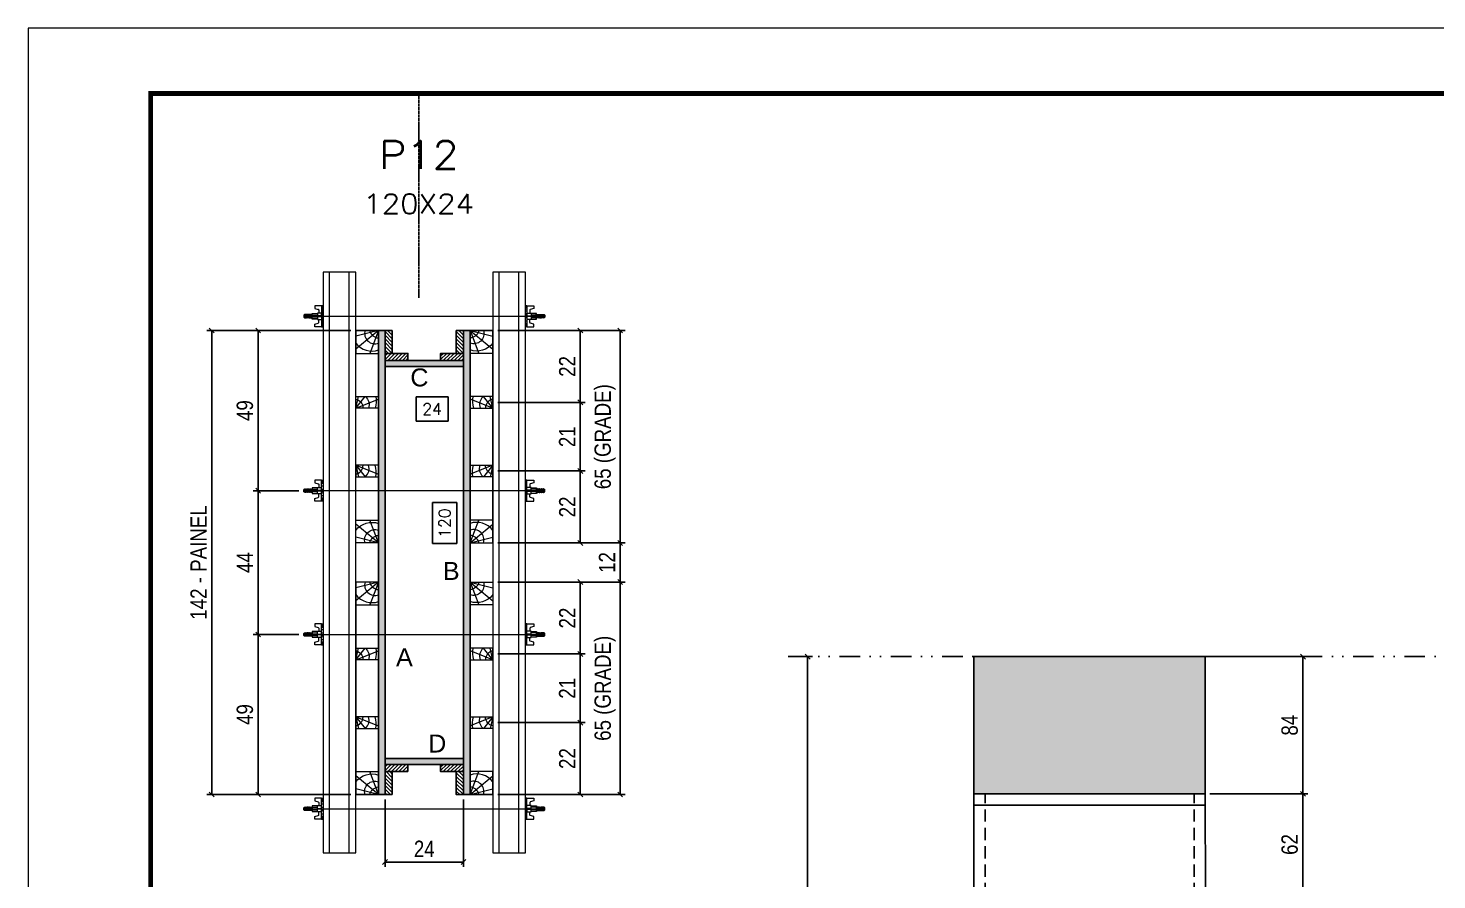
# Model space of a CAD drawing. Extents: x 2201 to 8455, y 252 to 7045.
# Drawn here: x 6970 to 7833, y 3078 to 3599 of the extents above; entities that cross this region are included whole.
import ezdxf
from ezdxf.enums import TextEntityAlignment as Align

# ---------------------------------------------------------------- set-up
doc = ezdxf.new("R2010")
doc.units = 0
for name, pattern in [('DASHED', [0.75, 0.5, -0.25]), ('DIVIDE2', [0.625, 0.25, -0.125, 0, -0.125, 0, -0.125]), ('HIDDEN', [0.375, 0.25, -0.125])]:
    doc.linetypes.add(name, pattern=pattern)
for name, color, linetype in [('CHAPA', 1, 'Continuous'), ('COTA', 241, 'Continuous'), ('Cota Seção (2x)', 241, 'Continuous'), ('MEIO_PONT', 93, 'Continuous'), ('Nível', 160, 'Continuous'), ('Painéis', 200, 'Continuous'), ('SARR_2.2x7', 40, 'Continuous'), ('SARRAFO', 251, 'Continuous'), ('Sarrafo de Pressão', 42, 'HIDDEN'), ('Texto de Titulo', 7, 'Continuous'), ('Texto Qtd Sarr', 242, 'Continuous'), ('TEXTO_GERAL', 7, 'Continuous')]:
    doc.layers.add(name, color=color, linetype=linetype)
for name, color, linetype, lineweight in [('Folhas', 255, 'Continuous', 9), ('Hachura', 251, 'Continuous', 9), ('Madeira', 126, 'Continuous', 18), ('Perfil Metálico', 224, 'Continuous', 18), ('SARRAFO DE PRESSAO', 251, 'DASHED', 9), ('Texto Seção', 7, 'Continuous', 15)]:
    doc.layers.add(name, color=color, linetype=linetype, lineweight=lineweight)
doc.styles.add('ARIAL', font='arial.ttf')
doc.styles.add('COTA TECNICA', font='techl___.ttf', dxfattribs={"height": 10})
doc.styles.add('COTA TECNICA 2X', font='techl___.ttf', dxfattribs={"height": 10})
doc.styles.add('COTA TECNICA-50', font='techl___.ttf', dxfattribs={"height": 10})
doc.styles.add('ROMANS', font='romans.shx')
doc.dimstyles.new('COTA PAINEL-50', dxfattribs={"dimtxt": 10, "dimasz": 3, "dimexe": 3, "dimexo": 3, "dimgap": 3, "dimtad": 1, "dimdec": 1, "dimzin": 12, "dimdsep": 46, "dimtxsty": 'COTA TECNICA-50', "dimblk1": 'OBLIQUE', "dimblk2": 'OBLIQUE', "dimsah": 1, "dimcen": 0.9, "dimclrd": 4, "dimclre": 4, "dimclrt": 240, "dimadec": 1, "dimazin": 3, "dimtfac": 1, "dimtdec": 1, "dimtmove": 0, "dimatfit": 3, "dimfxl": 1, "dimtolj": 1, "dimtzin": 12, "dimarcsym": 0})
doc.dimstyles.new('PAINEL', dxfattribs={"dimtxt": 10, "dimasz": 3, "dimexe": 3, "dimexo": 3, "dimgap": 3, "dimtad": 1, "dimdec": 1, "dimzin": 12, "dimdsep": 46, "dimtxsty": 'COTA TECNICA', "dimblk1": 'OBLIQUE', "dimblk2": 'OBLIQUE', "dimsah": 1, "dimcen": 0.9, "dimclrd": 4, "dimclre": 4, "dimclrt": 240, "dimadec": 1, "dimazin": 3, "dimtfac": 1, "dimtdec": 1, "dimtmove": 0, "dimatfit": 3, "dimfxl": 1, "dimtolj": 1, "dimtzin": 12, "dimarcsym": 0})
doc.dimstyles.new('SECAO PILAR', dxfattribs={"dimtxt": 10, "dimasz": 3, "dimexe": 3, "dimexo": 3, "dimgap": 3, "dimtad": 1, "dimdec": 1, "dimlfac": 0.5, "dimzin": 12, "dimdsep": 46, "dimtxsty": 'COTA TECNICA 2X', "dimblk1": 'OBLIQUE', "dimblk2": 'OBLIQUE', "dimsah": 1, "dimcen": 0.9, "dimclrd": 256, "dimclre": 256, "dimclrt": 256, "dimadec": 1, "dimazin": 3, "dimtfac": 1, "dimtdec": 1, "dimtmove": 0, "dimatfit": 3, "dimfxl": 1, "dimtolj": 1, "dimtzin": 12, "dimarcsym": 0})
doc.dimstyles.new('SECÇÃO 2', dxfattribs={"dimtxt": 7, "dimasz": 6, "dimexe": 0.18, "dimexo": 2, "dimgap": -4, "dimtad": 3, "dimdec": 1, "dimlfac": 0.5, "dimzin": 12, "dimdsep": 46, "dimtxsty": 'ROMANS', "dimblk": 'ARCHTICK', "dimcen": 0.09, "dimse1": 1, "dimse2": 1, "dimsd1": 1, "dimsd2": 1, "dimclrd": 180, "dimclre": 5, "dimclrt": 1, "dimadec": 0, "dimazin": 3, "dimtfac": 1, "dimtdec": 1, "dimtofl": 0, "dimtmove": 0, "dimatfit": 3, "dimldrblk": 'ARCHTICK', "dimfxl": 1, "dimtolj": 1, "dimtzin": 0, "dimarcsym": 0})

# ---------------------------------------------------------------- blocks, each defined once
blk = doc.blocks.new('9999999999')
at = {"layer": 'Folhas'}
blk.add_lwpolyline([(98138.98, 34190.21), (99623.98, 34190.21), (99623.98, 35240.21), (98138.98, 35240.21)], close=True, dxfattribs=at)
at = {"layer": 'Folhas', "color": 30, "const_width": 3}
blk.add_lwpolyline([(98213.98, 34230.21), (99583.98, 34230.21), (99583.98, 35200.21), (98213.98, 35200.21)], close=True, dxfattribs=at)
blk = doc.blocks.new('*D130')
at = {"layer": 'Cota Seção (2x)', "color": 180, "lineweight": -2, "transparency": 16777216}
for p, q in [((7227.08, 3373.35), (7207.42, 3373.35)), ((7207.42, 3373.35), (7207.42, 3358.35)), ((7227.08, 3358.35), (7227.08, 3373.35)), ((7207.42, 3358.35), (7227.08, 3358.35))]:
    blk.add_line(p, q, dxfattribs=at)
at = {"layer": 'Defpoints', "color": 0, "transparency": 16777216}
for p in [(7188.46, 3374.62), (7236.46, 3374.62), (7188.46, 3354.35)]:
    blk.add_point(p, dxfattribs=at)
at = {"layer": 'Cota Seção (2x)', "color": 1, "transparency": 16777216, "insert": (7217.25, 3365.85), "char_height": 7, "attachment_point": 5, "style": 'ROMANS'}
blk.add_mtext('\\A1;24', dxfattribs=at)
blk = doc.blocks.new('_ArchTick')
at = {"color": 0, "linetype": 'ByBlock', "const_width": 0.15}
blk.add_lwpolyline([(-0.5, -0.5), (0.5, 0.5)], dxfattribs=at)
blk = doc.blocks.new('*D131')
at = {"layer": 'Cota Seção (2x)', "color": 180, "lineweight": -2, "transparency": 16777216}
for p, q in [((7232.46, 3308.56), (7217.46, 3308.56)), ((7217.46, 3308.56), (7217.46, 3283.56)), ((7232.46, 3283.56), (7232.46, 3308.56)), ((7217.46, 3283.56), (7232.46, 3283.56))]:
    blk.add_line(p, q, dxfattribs=at)
at = {"layer": 'Defpoints', "color": 0, "transparency": 16777216}
for p in [(7188.46, 3391.94), (7188.46, 3151.94), (7236.46, 3151.94)]:
    blk.add_point(p, dxfattribs=at)
at = {"layer": 'Cota Seção (2x)', "color": 1, "transparency": 16777216, "insert": (7224.96, 3296.06), "char_height": 7, "attachment_point": 5, "rotation": 90, "style": 'ROMANS'}
blk.add_mtext('\\A1;120', dxfattribs=at)
blk = doc.blocks.new('_Oblique')
at = {"color": 0, "linetype": 'ByBlock', "lineweight": -2}
blk.add_line((-0.5, -0.5), (0.5, 0.5), dxfattribs=at)
blk = doc.blocks.new('*D132')
at = {"layer": 'Cota Seção (2x)', "lineweight": -2, "transparency": 16777216}
for p, q in [((7167.47, 3413.94), (7079.3, 3413.94)), ((7082.3, 3413.94), (7082.3, 3129.94)), ((7167.51, 3129.94), (7079.3, 3129.94))]:
    blk.add_line(p, q, dxfattribs=at)
at = {"layer": 'Defpoints', "color": 0, "transparency": 16777216}
for p in [(7170.47, 3413.94), (7082.3, 3129.94), (7170.51, 3129.94)]:
    blk.add_point(p, dxfattribs=at)
at = {"layer": 'Cota Seção (2x)', "lineweight": -2, "transparency": 16777216, "xscale": 3, "yscale": 3, "zscale": 3}
for p, rotation in [((7082.3, 3413.94), 90), ((7082.3, 3129.94), 270)]:
    blk.add_blockref('_Oblique', p, dxfattribs=dict(at, rotation=rotation))
at = {"layer": 'Cota Seção (2x)', "transparency": 16777216, "insert": (7074.23, 3271.94), "char_height": 10, "attachment_point": 5, "rotation": 90, "style": 'COTA TECNICA 2X'}
blk.add_mtext('\\A1;142 - PAINEL', dxfattribs=at)
blk = doc.blocks.new('*D133')
at = {"layer": 'Cota Seção (2x)', "lineweight": -2, "transparency": 16777216}
for p, q in [((7167.46, 3413.94), (7107.72, 3413.94)), ((7110.72, 3413.94), (7110.72, 3315.87)), ((7135.69, 3315.87), (7107.72, 3315.87))]:
    blk.add_line(p, q, dxfattribs=at)
at = {"layer": 'Defpoints', "color": 0, "transparency": 16777216}
for p in [(7170.46, 3413.94), (7110.72, 3315.87), (7138.69, 3315.87)]:
    blk.add_point(p, dxfattribs=at)
at = {"layer": 'Cota Seção (2x)', "lineweight": -2, "transparency": 16777216, "xscale": 3, "yscale": 3, "zscale": 3}
for p, rotation in [((7110.72, 3413.94), 90), ((7110.72, 3315.87), 270)]:
    blk.add_blockref('_Oblique', p, dxfattribs=dict(at, rotation=rotation))
at = {"layer": 'Cota Seção (2x)', "transparency": 16777216, "insert": (7102.62, 3364.9), "char_height": 10, "attachment_point": 5, "rotation": 90, "style": 'COTA TECNICA 2X'}
blk.add_mtext('\\A1;49', dxfattribs=at)
blk = doc.blocks.new('*D134')
at = {"layer": 'Cota Seção (2x)', "lineweight": -2, "transparency": 16777216}
for p, q in [((7135.69, 3227.87), (7107.72, 3227.87)), ((7110.72, 3227.87), (7110.72, 3129.94)), ((7167.46, 3129.94), (7107.72, 3129.94))]:
    blk.add_line(p, q, dxfattribs=at)
at = {"layer": 'Defpoints', "color": 0, "transparency": 16777216}
for p in [(7138.69, 3227.87), (7110.72, 3129.94), (7170.46, 3129.94)]:
    blk.add_point(p, dxfattribs=at)
at = {"layer": 'Cota Seção (2x)', "lineweight": -2, "transparency": 16777216, "xscale": 3, "yscale": 3, "zscale": 3}
for p, rotation in [((7110.72, 3227.87), 90), ((7110.72, 3129.94), 270)]:
    blk.add_blockref('_Oblique', p, dxfattribs=dict(at, rotation=rotation))
at = {"layer": 'Cota Seção (2x)', "transparency": 16777216, "insert": (7102.62, 3178.9), "char_height": 10, "attachment_point": 5, "rotation": 90, "style": 'COTA TECNICA 2X'}
blk.add_mtext('\\A1;49', dxfattribs=at)
blk = doc.blocks.new('titulo1')
at = {"layer": 'Defpoints', "color": 252, "linetype": 'HIDDEN', "ltscale": 2}
blk.add_line((0, 0), (0, 125), dxfattribs=at)
at = {"layer": 'Defpoints', "style": 'ROMANS', "oblique": 15}
blk.add_attdef('FOLHA', text='', height=10, dxfattribs=at).set_placement((0, 15.58), align=Align.MIDDLE_CENTER)
at = {"layer": 'Texto Qtd Sarr', "color": 3, "style": 'ROMANS', "oblique": 15}
for tag, height, p in [('TITULO', 17, (0, 71.45)), ('SEÇÃO', 12, (0, 41.55))]:
    blk.add_attdef(tag, text='', height=height, dxfattribs=at).set_placement(p, align=Align.MIDDLE_CENTER)
blk = doc.blocks.new('C')
at = {"layer": 'Hachura', "color": 0}
for p, q in [((0, 3.22), (0, -3.22)), ((0.45, 3.22), (0, 3.22)), ((0.46, 3.16), (0, 3.16)), ((0.46, 3.05), (0, 3.05)), ((0.46, 2.88), (0, 2.88)), ((0, 2.75), (0, -1.16)), ((0.46, 2.65), (0, 2.65)), ((0.46, 2.23), (0, 2.23)), ((0.46, 1.51), (0, 1.51)), ((0.39, 0.49), (0.17, 0.49)), ((0.45, -3.23), (0.45, 3.22)), ((0.45, 3.22), (2.58, 3.22)), ((1.74, 0.97), (0.45, 0.97)), ((1.45, 0.1), (0.45, 0.1)), ((1.35, 1.94), (1.35, 0.96)), ((2.58, 2.39), (1.47, 2.09)), ((1.74, -0.97), (1.74, 0.97)), ((1.74, 0.97), (1.74, 0.84)), ((1.74, 0.97), (1.74, 0.84)), ((1.74, 0.84), (3.35, 0.84)), ((3.35, 0.45), (1.74, 0.45)), ((2.58, 3.22), (2.58, 2.39)), ((3.32, 0.84), (3.32, -0.84)), ((3.35, 0.84), (3.35, -0.84)), ((3.68, 0.45), (3.35, 0.45)), ((3.84, -0.52), (3.35, 0.45)), ((3.35, 0.06), (3.67, -0.57)), ((3.68, 0.45), (4.16, -0.52)), ((3.72, 0.5), (4.25, -0.57)), ((4.37, -0.55), (3.83, 0.53)), ((4.15, 0.45), (3.93, 0.45)), ((4.42, -0.52), (3.93, 0.45)), ((4.15, 0.45), (4.26, 0.45)), ((4.26, 0.45), (4.74, -0.52)), ((4.3, 0.5), (4.83, -0.57)), ((4.95, -0.55), (4.41, 0.53)), ((4.51, 0.45), (4.84, 0.45)), ((5, -0.52), (4.51, 0.45)), ((4.84, 0.45), (5.32, -0.52)), ((4.88, 0.5), (5.41, -0.57)), ((5.53, -0.55), (4.99, 0.53)), ((5.58, -0.52), (5.09, 0.45)), ((5.42, 0.45), (5.09, 0.45)), ((5.58, -0.52), (5.09, 0.45)), ((5.42, 0.45), (5.74, -0.19)), ((5.46, 0.5), (5.74, -0.07)), ((5.74, 0.19), (5.57, 0.53)), ((5.74, 0.32), (5.68, 0.45)), ((5.68, 0.45), (5.74, 0.45)), ((5.74, 0.45), (5.9, 0.29)), ((5.74, 0.45), (5.74, -0.52)), ((5.9, -0.36), (5.9, 0.29)), ((0.45, 0), (0, 0)), ((0.46, -1.52), (0, -1.52)), ((0.46, -2.23), (0, -2.23)), ((0.46, -2.65), (0, -2.65)), ((0.46, -2.88), (0, -2.88)), ((0.46, -3.05), (0, -3.05)), ((0.46, -3.16), (0, -3.16)), ((0, -3.22), (2.57, -3.22)), ((0.08, -0.48), (0.29, -0.48)), ((0.29, -0.48), (0.4, -0.48)), ((0.45, 0), (0.45, -0.97)), ((0.45, -0.16), (1.45, -0.16)), ((0.45, -0.65), (0.45, -0.32)), ((0.45, -3.23), (0.45, -0.65)), ((0.45, -0.97), (1.74, -0.97)), ((1.35, -1.94), (1.35, -0.97)), ((2.58, -2.39), (1.47, -2.1)), ((3.35, -0.32), (1.74, -0.32)), ((3.35, -0.84), (1.74, -0.84)), ((2.58, -3.23), (2.58, -2.39)), ((3.35, -0.07), (3.58, -0.52)), ((3.35, -0.52), (3.58, -0.52)), ((3.84, -0.52), (4.16, -0.52)), ((4.42, -0.52), (4.74, -0.52)), ((4.63, -0.52), (4.74, -0.52)), ((5, -0.52), (5.32, -0.52)), ((5.58, -0.52), (5.74, -0.52)), ((5.74, -0.52), (5.9, -0.36)), ((5.74, -0.52), (5.74, -0.52))]:
    blk.add_line(p, q, dxfattribs=at)
for centre, radius, start, end in [((1.52, 1.94), 0.161, 104.7436, 180), ((1.44, -0.03), 0.129, 272.695, 87.305), ((3.81, 0.39), 0.143, 25.5688, 154.4312), ((4.39, 0.39), 0.143, 25.5688, 154.4312), ((4.97, 0.39), 0.143, 25.5688, 154.4312), ((5.55, 0.39), 0.143, 25.5688, 154.4312), ((0.17, -0.37), 0.174, 221.744, 317.8592), ((1.52, -1.94), 0.161, 180, 255.2564), ((3.71, -0.4), 0.174, 222.1408, 318.256), ((4.29, -0.4), 0.174, 222.1408, 318.256), ((4.87, -0.4), 0.174, 222.1408, 318.256), ((5.45, -0.4), 0.174, 222.1408, 318.256), ((5.61, -0.4), 0.174, 317.8592, 318.256)]:
    blk.add_arc(centre, radius, start, end, dxfattribs=at)
blk = doc.blocks.new('*D618')
at = {"layer": 'Cota Seção (2x)', "lineweight": -2, "transparency": 16777216}
for p, q in [((7135.69, 3315.87), (7107.72, 3315.87)), ((7110.72, 3315.87), (7110.72, 3227.87)), ((7135.69, 3227.87), (7107.72, 3227.87))]:
    blk.add_line(p, q, dxfattribs=at)
at = {"layer": 'Defpoints', "color": 0, "transparency": 16777216}
for p in [(7138.69, 3315.87), (7110.72, 3227.87), (7138.69, 3227.87)]:
    blk.add_point(p, dxfattribs=at)
at = {"layer": 'Cota Seção (2x)', "lineweight": -2, "transparency": 16777216, "xscale": 3, "yscale": 3, "zscale": 3}
for p, rotation in [((7110.72, 3315.87), 90), ((7110.72, 3227.87), 270)]:
    blk.add_blockref('_Oblique', p, dxfattribs=dict(at, rotation=rotation))
at = {"layer": 'Cota Seção (2x)', "transparency": 16777216, "insert": (7102.65, 3271.87), "char_height": 10, "attachment_point": 5, "rotation": 90, "style": 'COTA TECNICA 2X'}
blk.add_mtext('\\A1;44', dxfattribs=at)
blk = doc.blocks.new('PONTALETE')
at = {"layer": 'Madeira'}
for q in [(2.71, 7), (7, 5.76), (7, 1.74)]:
    blk.add_line((0, 0), q, dxfattribs=at)
blk.add_lwpolyline([(0, 0), (7, 0), (7, 7), (0, 7)], close=True, dxfattribs=at)
for centre, radius, start, end in [((2.04, 0.06), 6.23, 37.2818, 109.0913), ((1.09, 0.9), 3.19, 343.603, 109.9847), ((-0.21, -0.78), 3.09, 14.6322, 86.0383)]:
    blk.add_arc(centre, radius, start, end, dxfattribs=at)
blk = doc.blocks.new('MEIO PONTALETE')
at = {"layer": 'Madeira'}
for q in [(2.71, 7), (3.5, 2.88), (3.5, 0.87)]:
    blk.add_line((0, 0), q, dxfattribs=at)
blk.add_lwpolyline([(0, 0), (3.5, 0), (3.5, 7), (0, 7)], close=True, dxfattribs=at)
for centre, radius, start, end in [((2.04, 0.06), 6.23, 76.4499, 109.0913), ((1.09, 0.9), 3.19, 40.9063, 109.9847), ((-0.21, -0.78), 3.09, 14.6322, 86.0383)]:
    blk.add_arc(centre, radius, start, end, dxfattribs=at)
blk = doc.blocks.new('*D619')
at = {"layer": 'Cota Seção (2x)', "lineweight": -2, "transparency": 16777216}
for p, q in [((7188.46, 3126.94), (7188.46, 3085.63)), ((7236.46, 3126.93), (7236.46, 3085.63)), ((7188.46, 3088.63), (7236.46, 3088.63))]:
    blk.add_line(p, q, dxfattribs=at)
at = {"layer": 'Defpoints', "color": 0, "transparency": 16777216}
for p in [(7188.46, 3129.94), (7236.46, 3129.93), (7236.46, 3088.63)]:
    blk.add_point(p, dxfattribs=at)
at = {"layer": 'Cota Seção (2x)', "lineweight": -2, "transparency": 16777216, "xscale": 3, "yscale": 3, "zscale": 3, "rotation": 180}
blk.add_blockref('_Oblique', (7188.46, 3088.63), dxfattribs=at)
at = {"layer": 'Cota Seção (2x)', "lineweight": -2, "transparency": 16777216, "xscale": 3, "yscale": 3, "zscale": 3}
blk.add_blockref('_Oblique', (7236.46, 3088.63), dxfattribs=at)
at = {"layer": 'Cota Seção (2x)', "transparency": 16777216, "insert": (7212.46, 3096.71), "char_height": 10, "attachment_point": 5, "style": 'COTA TECNICA 2X'}
blk.add_mtext('\\A1;24', dxfattribs=at)
blk = doc.blocks.new('*D620')
at = {"layer": 'Cota Seção (2x)', "lineweight": -2, "transparency": 16777216}
for p, q in [((7257.46, 3259.94), (7335.43, 3259.94)), ((7332.43, 3259.94), (7332.43, 3129.94)), ((7257.46, 3129.94), (7335.43, 3129.94))]:
    blk.add_line(p, q, dxfattribs=at)
at = {"layer": 'Defpoints', "color": 0, "transparency": 16777216}
for p in [(7254.46, 3259.94), (7254.46, 3129.94), (7332.43, 3129.94)]:
    blk.add_point(p, dxfattribs=at)
at = {"layer": 'Cota Seção (2x)', "lineweight": -2, "transparency": 16777216, "xscale": 3, "yscale": 3, "zscale": 3}
for p, rotation in [((7332.43, 3259.94), 90), ((7332.43, 3129.94), 270)]:
    blk.add_blockref('_Oblique', p, dxfattribs=dict(at, rotation=rotation))
at = {"layer": 'Cota Seção (2x)', "transparency": 16777216, "insert": (7323.21, 3194.94), "char_height": 10, "attachment_point": 5, "rotation": 90, "style": 'COTA TECNICA 2X'}
blk.add_mtext('\\A1;65 (GRADE)', dxfattribs=at)
blk = doc.blocks.new('*D621')
at = {"layer": 'Cota Seção (2x)', "lineweight": -2, "transparency": 16777216}
for p, q in [((7257.46, 3173.94), (7310.99, 3173.94)), ((7307.99, 3129.94), (7307.99, 3173.94)), ((7257.46, 3129.94), (7310.99, 3129.94))]:
    blk.add_line(p, q, dxfattribs=at)
at = {"layer": 'Defpoints', "color": 0, "transparency": 16777216}
for p in [(7254.46, 3173.94), (7307.99, 3173.94), (7254.46, 3129.94)]:
    blk.add_point(p, dxfattribs=at)
at = {"layer": 'Cota Seção (2x)', "lineweight": -2, "transparency": 16777216, "xscale": 3, "yscale": 3, "zscale": 3}
for p, rotation in [((7307.99, 3173.94), 90), ((7307.99, 3129.94), 270)]:
    blk.add_blockref('_Oblique', p, dxfattribs=dict(at, rotation=rotation))
at = {"layer": 'Cota Seção (2x)', "transparency": 16777216, "insert": (7299.99, 3151.94), "char_height": 10, "attachment_point": 5, "rotation": 90, "style": 'COTA TECNICA 2X'}
blk.add_mtext('\\A1;22', dxfattribs=at)
blk = doc.blocks.new('*D622')
at = {"layer": 'Cota Seção (2x)', "lineweight": -2, "transparency": 16777216}
for p, q in [((7257.46, 3215.94), (7310.99, 3215.94)), ((7307.99, 3173.94), (7307.99, 3215.94)), ((7257.46, 3173.94), (7310.99, 3173.94))]:
    blk.add_line(p, q, dxfattribs=at)
at = {"layer": 'Defpoints', "color": 0, "transparency": 16777216}
for p in [(7254.46, 3215.94), (7307.99, 3215.94), (7254.46, 3173.94)]:
    blk.add_point(p, dxfattribs=at)
at = {"layer": 'Cota Seção (2x)', "lineweight": -2, "transparency": 16777216, "xscale": 3, "yscale": 3, "zscale": 3}
for p, rotation in [((7307.99, 3215.94), 90), ((7307.99, 3173.94), 270)]:
    blk.add_blockref('_Oblique', p, dxfattribs=dict(at, rotation=rotation))
at = {"layer": 'Cota Seção (2x)', "transparency": 16777216, "insert": (7299.93, 3194.94), "char_height": 10, "attachment_point": 5, "rotation": 90, "style": 'COTA TECNICA 2X'}
blk.add_mtext('\\A1;21', dxfattribs=at)
blk = doc.blocks.new('*D623')
at = {"layer": 'Cota Seção (2x)', "lineweight": -2, "transparency": 16777216}
for p, q in [((7257.46, 3259.94), (7310.99, 3259.94)), ((7307.99, 3215.94), (7307.99, 3259.94)), ((7257.46, 3215.94), (7310.99, 3215.94))]:
    blk.add_line(p, q, dxfattribs=at)
at = {"layer": 'Defpoints', "color": 0, "transparency": 16777216}
for p in [(7254.46, 3259.94), (7307.99, 3259.94), (7254.46, 3215.94)]:
    blk.add_point(p, dxfattribs=at)
at = {"layer": 'Cota Seção (2x)', "lineweight": -2, "transparency": 16777216, "xscale": 3, "yscale": 3, "zscale": 3}
for p, rotation in [((7307.99, 3259.94), 90), ((7307.99, 3215.94), 270)]:
    blk.add_blockref('_Oblique', p, dxfattribs=dict(at, rotation=rotation))
at = {"layer": 'Cota Seção (2x)', "transparency": 16777216, "insert": (7299.99, 3237.94), "char_height": 10, "attachment_point": 5, "rotation": 90, "style": 'COTA TECNICA 2X'}
blk.add_mtext('\\A1;22', dxfattribs=at)
blk = doc.blocks.new('*D135')
at = {"layer": 'Cota Seção (2x)', "lineweight": -2, "transparency": 16777216}
for p, q in [((7257.46, 3413.94), (7335.43, 3413.94)), ((7332.43, 3283.94), (7332.43, 3413.94)), ((7257.46, 3283.94), (7335.43, 3283.94))]:
    blk.add_line(p, q, dxfattribs=at)
at = {"layer": 'Defpoints', "color": 0, "transparency": 16777216}
for p in [(7254.46, 3413.94), (7332.43, 3413.94), (7254.46, 3283.94)]:
    blk.add_point(p, dxfattribs=at)
at = {"layer": 'Cota Seção (2x)', "lineweight": -2, "transparency": 16777216, "xscale": 3, "yscale": 3, "zscale": 3}
for p, rotation in [((7332.43, 3413.94), 90), ((7332.43, 3283.94), 270)]:
    blk.add_blockref('_Oblique', p, dxfattribs=dict(at, rotation=rotation))
at = {"layer": 'Cota Seção (2x)', "transparency": 16777216, "insert": (7323.21, 3348.94), "char_height": 10, "attachment_point": 5, "rotation": 90, "style": 'COTA TECNICA 2X'}
blk.add_mtext('\\A1;65 (GRADE)', dxfattribs=at)
blk = doc.blocks.new('*D624')
at = {"layer": 'Cota Seção (2x)', "lineweight": -2, "transparency": 16777216}
for p, q in [((7257.46, 3413.94), (7310.99, 3413.94)), ((7307.99, 3413.94), (7307.99, 3369.94)), ((7257.46, 3369.94), (7310.99, 3369.94))]:
    blk.add_line(p, q, dxfattribs=at)
at = {"layer": 'Defpoints', "color": 0, "transparency": 16777216}
for p in [(7254.46, 3413.94), (7254.46, 3369.94), (7307.99, 3369.94)]:
    blk.add_point(p, dxfattribs=at)
at = {"layer": 'Cota Seção (2x)', "lineweight": -2, "transparency": 16777216, "xscale": 3, "yscale": 3, "zscale": 3}
for p, rotation in [((7307.99, 3413.94), 90), ((7307.99, 3369.94), 270)]:
    blk.add_blockref('_Oblique', p, dxfattribs=dict(at, rotation=rotation))
at = {"layer": 'Cota Seção (2x)', "transparency": 16777216, "insert": (7299.99, 3391.94), "char_height": 10, "attachment_point": 5, "rotation": 90, "style": 'COTA TECNICA 2X'}
blk.add_mtext('\\A1;22', dxfattribs=at)
blk = doc.blocks.new('*D625')
at = {"layer": 'Cota Seção (2x)', "lineweight": -2, "transparency": 16777216}
for p, q in [((7257.46, 3369.94), (7310.99, 3369.94)), ((7307.99, 3369.94), (7307.99, 3327.94)), ((7257.46, 3327.94), (7310.99, 3327.94))]:
    blk.add_line(p, q, dxfattribs=at)
at = {"layer": 'Defpoints', "color": 0, "transparency": 16777216}
for p in [(7254.46, 3369.94), (7254.46, 3327.94), (7307.99, 3327.94)]:
    blk.add_point(p, dxfattribs=at)
at = {"layer": 'Cota Seção (2x)', "lineweight": -2, "transparency": 16777216, "xscale": 3, "yscale": 3, "zscale": 3}
for p, rotation in [((7307.99, 3369.94), 90), ((7307.99, 3327.94), 270)]:
    blk.add_blockref('_Oblique', p, dxfattribs=dict(at, rotation=rotation))
at = {"layer": 'Cota Seção (2x)', "transparency": 16777216, "insert": (7299.93, 3348.94), "char_height": 10, "attachment_point": 5, "rotation": 90, "style": 'COTA TECNICA 2X'}
blk.add_mtext('\\A1;21', dxfattribs=at)
blk = doc.blocks.new('*D626')
at = {"layer": 'Cota Seção (2x)', "lineweight": -2, "transparency": 16777216}
for p, q in [((7257.46, 3327.94), (7310.99, 3327.94)), ((7307.99, 3327.94), (7307.99, 3283.94)), ((7257.46, 3283.94), (7310.99, 3283.94))]:
    blk.add_line(p, q, dxfattribs=at)
at = {"layer": 'Defpoints', "color": 0, "transparency": 16777216}
for p in [(7254.46, 3327.94), (7254.46, 3283.94), (7307.99, 3283.94)]:
    blk.add_point(p, dxfattribs=at)
at = {"layer": 'Cota Seção (2x)', "lineweight": -2, "transparency": 16777216, "xscale": 3, "yscale": 3, "zscale": 3}
for p, rotation in [((7307.99, 3327.94), 90), ((7307.99, 3283.94), 270)]:
    blk.add_blockref('_Oblique', p, dxfattribs=dict(at, rotation=rotation))
at = {"layer": 'Cota Seção (2x)', "transparency": 16777216, "insert": (7299.99, 3305.94), "char_height": 10, "attachment_point": 5, "rotation": 90, "style": 'COTA TECNICA 2X'}
blk.add_mtext('\\A1;22', dxfattribs=at)
blk = doc.blocks.new('*D252')
at = {"layer": 'Cota Seção (2x)', "lineweight": -2, "transparency": 16777216}
for p, q in [((7257.46, 3283.94), (7335.43, 3283.94)), ((7332.43, 3283.94), (7332.43, 3259.94)), ((7257.46, 3259.94), (7335.43, 3259.94))]:
    blk.add_line(p, q, dxfattribs=at)
at = {"layer": 'Defpoints', "color": 0, "transparency": 16777216}
for p in [(7254.46, 3283.94), (7254.46, 3259.94), (7332.43, 3259.94)]:
    blk.add_point(p, dxfattribs=at)
at = {"layer": 'Cota Seção (2x)', "lineweight": -2, "transparency": 16777216, "xscale": 3, "yscale": 3, "zscale": 3}
for p, rotation in [((7332.43, 3283.94), 90), ((7332.43, 3259.94), 270)]:
    blk.add_blockref('_Oblique', p, dxfattribs=dict(at, rotation=rotation))
at = {"layer": 'Cota Seção (2x)', "transparency": 16777216, "insert": (7324.37, 3271.94), "char_height": 10, "attachment_point": 5, "rotation": 90, "style": 'COTA TECNICA 2X'}
blk.add_mtext('\\A1;12', dxfattribs=at)
blk = doc.blocks.new('*D632')
at = {"layer": 'COTA', "color": 4, "lineweight": -2, "transparency": 16777216}
for p, q in [((7438.34, 3214.35), (7450.2, 3214.35)), ((7447.2, 2874.35), (7447.2, 3214.35)), ((7438.34, 2874.35), (7450.2, 2874.35))]:
    blk.add_line(p, q, dxfattribs=at)
at = {"layer": 'Defpoints', "color": 0, "transparency": 16777216}
for p in [(7435.34, 3214.35), (7447.2, 3214.35), (7435.34, 2874.35)]:
    blk.add_point(p, dxfattribs=at)
at = {"layer": 'COTA', "color": 4, "lineweight": -2, "transparency": 16777216, "xscale": 3, "yscale": 3, "zscale": 3}
for p, rotation in [((7447.2, 3214.35), 90), ((7447.2, 2874.35), 270)]:
    blk.add_blockref('_Oblique', p, dxfattribs=dict(at, rotation=rotation))
at = {"layer": 'COTA', "color": 240, "transparency": 16777216, "insert": (7438.98, 3044.35), "char_height": 10, "attachment_point": 5, "rotation": 90, "style": 'COTA TECNICA-50'}
blk.add_mtext('\\A1;340', dxfattribs=at)
blk = doc.blocks.new('*D41')
at = {"layer": 'COTA', "color": 4, "lineweight": -2, "transparency": 16777216}
for p, q in [((7693.6, 3214.35), (7753.53, 3214.35)), ((7750.53, 3130.35), (7750.53, 3214.35)), ((7693.6, 3130.35), (7753.53, 3130.35))]:
    blk.add_line(p, q, dxfattribs=at)
at = {"layer": 'Defpoints', "color": 0, "transparency": 16777216}
for p in [(7690.6, 3214.35), (7750.53, 3214.35), (7690.6, 3130.35)]:
    blk.add_point(p, dxfattribs=at)
at = {"layer": 'COTA', "color": 4, "lineweight": -2, "transparency": 16777216, "xscale": 3, "yscale": 3, "zscale": 3}
for p, rotation in [((7750.53, 3214.35), 90), ((7750.53, 3130.35), 270)]:
    blk.add_blockref('_Oblique', p, dxfattribs=dict(at, rotation=rotation))
at = {"layer": 'COTA', "color": 240, "transparency": 16777216, "insert": (7742.44, 3172.35), "char_height": 10, "attachment_point": 5, "rotation": 90, "style": 'COTA TECNICA-50'}
blk.add_mtext('\\A1;84', dxfattribs=at)
blk = doc.blocks.new('*D576')
at = {"layer": 'COTA', "color": 4, "lineweight": -2, "transparency": 16777216}
for p, q in [((7693.6, 3130.35), (7753.53, 3130.35)), ((7750.53, 3130.35), (7750.53, 3068.35)), ((7693.96, 3068.35), (7753.53, 3068.35))]:
    blk.add_line(p, q, dxfattribs=at)
at = {"layer": 'Defpoints', "color": 0, "transparency": 16777216}
for p in [(7690.6, 3130.35), (7690.96, 3068.35), (7750.53, 3068.35)]:
    blk.add_point(p, dxfattribs=at)
at = {"layer": 'COTA', "color": 4, "lineweight": -2, "transparency": 16777216, "xscale": 3, "yscale": 3, "zscale": 3}
for p, rotation in [((7750.53, 3130.35), 90), ((7750.53, 3068.35), 270)]:
    blk.add_blockref('_Oblique', p, dxfattribs=dict(at, rotation=rotation))
at = {"layer": 'COTA', "color": 240, "transparency": 16777216, "insert": (7742.43, 3099.35), "char_height": 10, "attachment_point": 5, "rotation": 90, "style": 'COTA TECNICA'}
blk.add_mtext('\\A1;62', dxfattribs=at)

msp = doc.modelspace()

# ---------------------------------------------------------------- hatches: boundary and pattern name
at = {"layer": 'COTA', "linetype": 'ByBlock'}
h = msp.add_hatch(dxfattribs=at)
h.set_pattern_fill('AR-CONC', color=256, scale=0.03)
h.set_pattern_definition([(50, (-163171.644, -105473.8634), (5.46554007, -0.47817257), [0.5715, -6.2865]), (355, (-163171.644, -105473.8634), (-1.05730264, 5.73170536), [0.4572, -5.02921753]), (100.4514447, (-163171.1884, -105473.903), (4.40823741, 5.25353256), [0.48570026, -5.34270734]), (46.1842, (-163171.644, -105472.3394), (8.13237123, -1.26126984), [0.85725, -9.42975]), (96.6355576, (-163170.966, -105472.4445), (7.12212402, 7.42278374), [0.7285507, -8.01406824]), (351.184151, (-163171.644, -105472.339), (7.12212402, 7.42278374), [0.685799, -7.54379196]), (21, (-163170.882, -105472.7204), (4.54843174, -3.06795595), [0.5715, -6.2865]), (326, (-163170.882, -105472.7204), (1.85406085, 5.52563898), [0.4572, -5.0292]), (71.451445, (-163170.503, -105472.976), (6.40249258, 2.45768307), [0.48570026, -5.34269813]), (37.5, (-163171.644, -105473.8634), (0.092658098, 2.536651166), [0, -4.96824, 0, -5.1054, 0, -5.04825]), (7.5, (-163171.644, -105473.8634), (2.004589875, 3.005417245), [0, -2.91084, 0, -4.85394, 0, -1.92405]), (327.5, (-163173.3432, -105473.8634), (4.067717855, -0.17186232), [0, -1.905, 0, -5.9436, 0, -7.8867]), (317.5, (-163174.105, -105473.8634), (4.44387544, 0.76279473), [0, -2.4765, 0, -3.94716, 0, -5.6007])])
h.paths.add_polyline_path([(7690.6, 3214.35), (7548.96, 3214.35), (7548.96, 3130.35), (7690.6, 3130.35)])
at = {"layer": 'Hachura'}
h = msp.add_hatch(color=256, dxfattribs=at)
h.dxf.hatch_style = 1
h.paths.add_polyline_path([(7188.46, 3129.94), (7184.46, 3129.94), (7184.46, 3413.94), (7188.46, 3413.94)])
h = msp.add_hatch(dxfattribs=at)
h.set_pattern_fill('ANSI31', color=256, scale=0.5, angle=90, style=0)
h.set_pattern_definition([(135, (-15702.9486, 12537.8877), (-1.12253202, -1.12253202), [])])
h.paths.add_polyline_path([(7188.46, 3399.94), (7192.86, 3399.94), (7192.86, 3413.94), (7188.46, 3413.94)])
h = msp.add_hatch(dxfattribs=at)
h.set_pattern_fill('ANSI31', color=256, scale=0.5, angle=90, style=0)
h.set_pattern_definition([(135, (-15692.9486, 12537.8877), (-1.12253202, -1.12253202), [])])
h.paths.add_polyline_path([(7236.46, 3399.94), (7232.06, 3399.94), (7232.06, 3413.94), (7236.46, 3413.94)])
h = msp.add_hatch(color=256, dxfattribs=at)
h.dxf.hatch_style = 1
h.paths.add_polyline_path([(7236.46, 3129.94), (7240.46, 3129.94), (7240.46, 3413.94), (7236.46, 3413.94)])
h = msp.add_hatch(dxfattribs=at)
h.set_pattern_fill('ANSI31', color=256, scale=0.5, angle=540, style=0)
h.set_pattern_definition([(225, (-2300.4923, -19529.4723), (1.12253202, -1.12253202), [])])
h.paths.add_polyline_path([(7188.46, 3399.94), (7188.46, 3395.54), (7202.46, 3395.54), (7202.46, 3399.94)])
h = msp.add_hatch(dxfattribs=at)
h.set_pattern_fill('ANSI31', color=256, scale=0.5, angle=540, style=0)
h.set_pattern_definition([(225, (-2266.4923, -19529.4723), (1.12253202, -1.12253202), [])])
h.paths.add_polyline_path([(7222.46, 3399.94), (7222.46, 3395.54), (7236.46, 3395.54), (7236.46, 3399.94)])
h = msp.add_hatch(color=256, dxfattribs=at)
h.dxf.hatch_style = 1
h.paths.add_polyline_path([(7188.46, 3395.54), (7188.46, 3391.94), (7236.46, 3391.94), (7236.46, 3395.54)])
h = msp.add_hatch(color=256, dxfattribs=at)
h.dxf.hatch_style = 1
h.paths.add_polyline_path([(7188.46, 3151.94), (7188.46, 3148.34), (7236.46, 3148.34), (7236.46, 3151.94)])
h = msp.add_hatch(dxfattribs=at)
h.set_pattern_fill('ANSI31', color=256, scale=0.5, angle=540, style=0)
h.set_pattern_definition([(225, (-2300.4923, -19781.0723), (1.12253202, -1.12253202), [])])
h.paths.add_polyline_path([(7188.46, 3148.34), (7188.46, 3143.94), (7202.46, 3143.94), (7202.46, 3148.34)])
h = msp.add_hatch(dxfattribs=at)
h.set_pattern_fill('ANSI31', color=256, scale=0.5, angle=90, style=0)
h.set_pattern_definition([(135, (-15702.9486, 12632.8877), (-1.12253202, -1.12253202), [])])
h.paths.add_polyline_path([(7188.46, 3143.94), (7192.86, 3143.94), (7192.86, 3129.94), (7188.46, 3129.94)])
h = msp.add_hatch(dxfattribs=at)
h.set_pattern_fill('ANSI31', color=256, scale=0.5, angle=540, style=0)
h.set_pattern_definition([(225, (-2266.4923, -19781.0723), (1.12253202, -1.12253202), [])])
h.paths.add_polyline_path([(7222.46, 3148.34), (7222.46, 3143.94), (7236.46, 3143.94), (7236.46, 3148.34)])
h = msp.add_hatch(dxfattribs=at)
h.set_pattern_fill('ANSI31', color=256, scale=0.5, angle=90, style=0)
h.set_pattern_definition([(135, (-15692.9486, 12267.8877), (-1.12253202, -1.12253202), [])])
h.paths.add_polyline_path([(7236.46, 3129.94), (7232.06, 3129.94), (7232.06, 3143.94), (7236.46, 3143.94)])

# ---------------------------------------------------------------- linework, layer by layer
at = {"layer": 'CHAPA'}
for points in [[(7188.46, 3129.94), (7184.46, 3129.94), (7184.46, 3413.94), (7188.46, 3413.94)], [(7236.46, 3129.94), (7240.46, 3129.94), (7240.46, 3413.94), (7236.46, 3413.94)], [(7188.46, 3395.54), (7188.46, 3391.94), (7236.46, 3391.94), (7236.46, 3395.54)], [(7188.46, 3151.94), (7188.46, 3148.34), (7236.46, 3148.34), (7236.46, 3151.94)]]:
    msp.add_lwpolyline(points, close=True, dxfattribs=at)
at = {"layer": 'COTA', "linetype": 'ByBlock'}
for p, q in [((7548.96, 3130.35), (7548.96, 3214.35)), ((7548.96, 3214.35), (7690.6, 3214.35)), ((7690.6, 3130.35), (7690.6, 3214.35))]:
    msp.add_line(p, q, dxfattribs=at)
at = {"layer": 'Hachura'}
for p, q in [((7139.69, 3422.62), (7281.43, 3422.63)), ((7139.69, 3315.94), (7281.43, 3315.94)), ((7139.69, 3227.94), (7281.43, 3227.94)), ((7139.69, 3121.25), (7281.43, 3121.25))]:
    msp.add_line(p, q, dxfattribs=at)
at = {"layer": 'Madeira'}
for points in [[(7184.46, 3283.94), (7170.46, 3283.94), (7170.51, 3413.94), (7184.51, 3413.94)], [(7240.46, 3283.94), (7254.46, 3283.94), (7254.41, 3413.94), (7240.41, 3413.94)], [(7184.46, 3259.94), (7170.46, 3259.94), (7170.46, 3129.94), (7184.46, 3129.94)], [(7240.46, 3259.94), (7254.46, 3259.94), (7254.46, 3129.94), (7240.46, 3129.94)]]:
    msp.add_lwpolyline(points, close=True, dxfattribs=at)
at = {"layer": 'MEIO_PONT'}
for points in [[(7184.46, 3129.94), (7170.46, 3129.94), (7170.46, 3129.94), (7184.46, 3129.94)], [(7254.46, 3129.94), (7240.46, 3129.94), (7240.46, 3129.94), (7254.46, 3129.94)]]:
    msp.add_lwpolyline(points, close=True, dxfattribs=at)
at = {"layer": 'Nível', "color": 4, "linetype": 'DIVIDE2', "ltscale": 50}
msp.add_line((7435.34, 3214.35), (8414.87, 3214.35), dxfattribs=at)
at = {"layer": 'Painéis'}
for p, q in [((7548.96, 3068.35), (7548.96, 3130.35)), ((7548.96, 3130.35), (7690.6, 3130.35)), ((7690.6, 3130.35), (7690.96, 3068.35))]:
    msp.add_line(p, q, dxfattribs=at)
at = {"layer": 'Perfil Metálico'}
for p, q in [((7154.46, 3094.22), (7154.46, 3449.65)), ((7166.46, 3094.22), (7166.46, 3449.65)), ((7258.4, 3094.22), (7258.4, 3449.65)), ((7270.4, 3094.22), (7270.4, 3449.65))]:
    msp.add_line(p, q, dxfattribs=at)
for points in [[(7170.46, 3449.65), (7150.46, 3449.65), (7150.52, 3094.22), (7170.52, 3094.22)], [(7254.46, 3094.22), (7274.46, 3094.22), (7274.4, 3449.65), (7254.4, 3449.65)]]:
    msp.add_lwpolyline(points, close=True, dxfattribs=at)
at = {"layer": 'SARR_2.2x7'}
msp.add_line((7548.96, 3123.35), (7690.6, 3123.35), dxfattribs=at)
at = {"layer": 'SARRAFO'}
for points in [[(7192.86, 3413.94), (7192.86, 3399.94), (7188.46, 3399.94), (7188.46, 3413.94)], [(7192.86, 3413.94), (7192.86, 3399.94), (7188.46, 3399.94), (7188.46, 3413.94)], [(7232.06, 3413.94), (7232.06, 3399.94), (7236.46, 3399.94), (7236.46, 3413.94)], [(7232.06, 3413.94), (7232.06, 3399.94), (7236.46, 3399.94), (7236.46, 3413.94)], [(7202.46, 3395.54), (7188.46, 3395.54), (7188.46, 3399.94), (7202.46, 3399.94)], [(7202.46, 3395.54), (7188.46, 3395.54), (7188.46, 3399.94), (7202.46, 3399.94)], [(7236.46, 3395.54), (7222.46, 3395.54), (7222.46, 3399.94), (7236.46, 3399.94)], [(7236.46, 3395.54), (7222.46, 3395.54), (7222.46, 3399.94), (7236.46, 3399.94)], [(7202.46, 3143.94), (7188.46, 3143.94), (7188.46, 3148.34), (7202.46, 3148.34)], [(7202.46, 3143.94), (7188.46, 3143.94), (7188.46, 3148.34), (7202.46, 3148.34)], [(7192.86, 3129.94), (7192.86, 3143.94), (7188.46, 3143.94), (7188.46, 3129.94)], [(7192.86, 3129.94), (7192.86, 3143.94), (7188.46, 3143.94), (7188.46, 3129.94)], [(7236.46, 3143.94), (7222.46, 3143.94), (7222.46, 3148.34), (7236.46, 3148.34)], [(7236.46, 3143.94), (7222.46, 3143.94), (7222.46, 3148.34), (7236.46, 3148.34)], [(7232.06, 3143.94), (7232.06, 3129.94), (7236.46, 3129.94), (7236.46, 3143.94)], [(7232.06, 3143.94), (7232.06, 3129.94), (7236.46, 3129.94), (7236.46, 3143.94)]]:
    msp.add_lwpolyline(points, close=True, dxfattribs=at)
at = {"layer": 'Sarrafo de Pressão', "ltscale": 30}
for p, q in [((7555.96, 3068.35), (7555.96, 3130.35)), ((7683.96, 3068.35), (7683.96, 3130.35))]:
    msp.add_line(p, q, dxfattribs=at)

# ---------------------------------------------------------------- block references
at = {"layer": 'Hachura', "linetype": 'Continuous', "yscale": 2, "zscale": 2, "rotation": 180}
for p, xscale in [((7150.49, 3422.62), 2), ((7274.43, 3422.62), -2)]:
    msp.add_blockref('C', p, dxfattribs=dict(at, xscale=xscale))
at = {"layer": 'Hachura', "linetype": 'Continuous', "yscale": 2, "zscale": 2}
for p, xscale in [((7150.49, 3315.94), -2), ((7274.43, 3315.94), 2), ((7150.49, 3227.94), -2), ((7274.43, 3227.94), 2), ((7150.49, 3121.25), -2), ((7274.43, 3121.26), 2)]:
    msp.add_blockref('C', p, dxfattribs=dict(at, xscale=xscale))
at = {"layer": 'MEIO_PONT'}
for name, p, xscale, yscale, zscale, rotation in [('PONTALETE', (7184.46, 3413.94), 2, 2, 2, 180), ('PONTALETE', (7240.46, 3413.94), -2, 2, 2, 180), ('MEIO PONTALETE', (7170.46, 3366.44), -1.999999997962732, 1.999999997962732, 1.999999997962732, 269.9999999999861), ('MEIO PONTALETE', (7254.46, 3366.44), 1.999999997962732, 1.999999997962732, 1.999999997962732, 90.00000000001396), ('MEIO PONTALETE', (7170.46, 3331.44), 1.999999997962732, 1.999999997962732, 1.999999997962732, 269.999999999986), ('MEIO PONTALETE', (7254.46, 3331.44), -1.999999997962732, 1.999999997962732, 1.999999997962732, 90.00000000001398), ('PONTALETE', (7184.46, 3259.94), 2, 2, 2, 180), ('PONTALETE', (7240.46, 3259.94), -2, 2, 2, 180), ('MEIO PONTALETE', (7170.46, 3212.44), -1.999999997962732, 1.999999997962732, 1.999999997962732, 270.0000000000001), ('MEIO PONTALETE', (7254.46, 3212.44), 1.999999997962732, 1.999999997962732, 1.999999997962732, 89.99999999999997), ('MEIO PONTALETE', (7170.46, 3177.44), 1.999999997962732, 1.999999997962732, 1.999999997962732, 270), ('MEIO PONTALETE', (7254.46, 3177.44), -1.999999997962732, 1.999999997962732, 1.999999997962732, 90)]:
    msp.add_blockref(name, p, dxfattribs=dict(at, xscale=xscale, yscale=yscale, zscale=zscale, rotation=rotation))
at = {"layer": 'MEIO_PONT', "yscale": 2, "zscale": 2}
for p, xscale in [((7184.46, 3283.94), -2), ((7240.46, 3283.94), 2), ((7184.46, 3129.94), -2), ((7240.46, 3129.94), 2)]:
    msp.add_blockref('PONTALETE', p, dxfattribs=dict(at, xscale=xscale))
at = {"layer": 'SARRAFO DE PRESSAO', "color": 6, "linetype": 'ByBlock'}
msp.add_blockref('9999999999', (-91169.11, -31641.27), dxfattribs=at)
at = {"layer": 'Texto Seção'}
ref = msp.add_blockref('titulo1', (7209.03, 3433.94), dxfattribs=at)
ref.add_attrib('TITULO', 'P12', dxfattribs={"layer": 'Texto de Titulo', "color": 7, "height": 17, "style": 'ROMANS', "width": 1.1}).set_placement((7209.03, 3521.44), align=Align.MIDDLE_CENTER)
ref.add_attrib('SEÇÃO', '120X24', dxfattribs={"layer": 'Texto de Titulo', "color": 7, "height": 12, "style": 'ROMANS', "width": 1.1}).set_placement((7209.03, 3491.44), align=Align.MIDDLE_CENTER)

# ---------------------------------------------------------------- texts
at = {"layer": 'TEXTO_GERAL', "style": 'ARIAL'}
for s, p in [('C', (7209.48, 3385.21)), ('B', (7228.96, 3266.78)), ('A', (7200.28, 3213.96)), ('D', (7220.37, 3161.15))]:
    msp.add_text(s, height=11, dxfattribs=at).set_placement(p, align=Align.MIDDLE_CENTER)

# ---------------------------------------------------------------- dimensions: what is measured, and where the dimension line sits
at = {"layer": 'COTA'}
for base, p1, p2, dimstyle, picture, middle in [((7447.2, 3214.35), (7435.34, 2874.35), (7435.34, 3214.35), 'COTA PAINEL-50', '*D632', (7438.98, 3044.35)), ((7750.53, 3214.35), (7690.6, 3130.35), (7690.6, 3214.35), 'COTA PAINEL-50', '*D41', (7742.44, 3172.35)), ((7750.53, 3068.35), (7690.6, 3130.35), (7690.96, 3068.35), 'PAINEL', '*D576', (7742.43, 3099.35))]:
    dim = msp.add_linear_dim(base=base, p1=p1, p2=p2, angle=90, dimstyle=dimstyle, dxfattribs=at)
    dim.commit()
    dim.dimension.update_dxf_attribs({"geometry": picture, "text_midpoint": middle})
at = {"layer": 'Cota Seção (2x)', "color": 241}
for base, p1, p2, angle, text, picture, middle in [((7082.3, 3129.94), (7170.47, 3413.94), (7170.51, 3129.94), 270, '<> - PAINEL', '*D132', (7074.23, 3271.94)), ((7332.43, 3413.94), (7254.46, 3283.94), (7254.46, 3413.94), 270, '<> (GRADE)', '*D135', (7323.21, 3348.94)), ((7332.43, 3129.94), (7254.46, 3259.94), (7254.46, 3129.94), 90, '<> (GRADE)', '*D620', (7323.21, 3194.94))]:
    dim = msp.add_linear_dim(base=base, p1=p1, p2=p2, angle=angle, text=text, dimstyle='SECAO PILAR', dxfattribs=at)
    dim.commit()
    dim.dimension.update_dxf_attribs({"geometry": picture, "text_midpoint": middle})
for base, p1, p2, angle, picture, middle in [((7110.72, 3315.87), (7170.46, 3413.94), (7138.69, 3315.87), 270, '*D133', (7102.62, 3364.9)), ((7307.99, 3369.94), (7254.46, 3413.94), (7254.46, 3369.94), 270, '*D624', (7299.99, 3391.94)), ((7110.72, 3227.87), (7138.69, 3315.87), (7138.69, 3227.87), 270, '*D618', (7102.65, 3271.87)), ((7332.43, 3259.94), (7254.46, 3283.94), (7254.46, 3259.94), 90, '*D252', (7324.37, 3271.94)), ((7110.72, 3129.94), (7138.69, 3227.87), (7170.46, 3129.94), 270, '*D134', (7102.62, 3178.9)), ((7307.99, 3173.94), (7254.46, 3129.94), (7254.46, 3173.94), 90, '*D621', (7299.99, 3151.94))]:
    dim = msp.add_linear_dim(base=base, p1=p1, p2=p2, angle=angle, dimstyle='SECAO PILAR', dxfattribs=at)
    dim.commit()
    dim.dimension.update_dxf_attribs({"geometry": picture, "text_midpoint": middle})
for base, p1, p2, angle, picture, middle in [((7236.46, 3151.94), (7188.46, 3391.94), (7188.46, 3151.94), 270, '*D131', (7236.46, 3296.06)), ((7188.46, 3354.35), (7236.46, 3374.62), (7188.46, 3374.62), 180, '*D130', (7217.25, 3354.35))]:
    dim = msp.add_linear_dim(base=base, p1=p1, p2=p2, angle=angle, dimstyle='SECÇÃO 2', dxfattribs=at)
    dim.commit()
    dim.dimension.update_dxf_attribs({"geometry": picture, "text_midpoint": middle, "dimtype": 160})
at = {"layer": 'Cota Seção (2x)'}
for base, p1, p2, angle, picture, middle in [((7307.99, 3327.94), (7254.46, 3369.94), (7254.46, 3327.94), 270, '*D625', (7299.93, 3348.94)), ((7307.99, 3283.94), (7254.46, 3327.94), (7254.46, 3283.94), 270, '*D626', (7299.99, 3305.94)), ((7307.99, 3259.94), (7254.46, 3215.94), (7254.46, 3259.94), 90, '*D623', (7299.99, 3237.94)), ((7307.99, 3215.94), (7254.46, 3173.94), (7254.46, 3215.94), 90, '*D622', (7299.93, 3194.94))]:
    dim = msp.add_linear_dim(base=base, p1=p1, p2=p2, angle=angle, dimstyle='SECAO PILAR', override={"dimtmove": 1}, dxfattribs=at)
    dim.commit()
    dim.dimension.update_dxf_attribs({"geometry": picture, "text_midpoint": middle})
at = {"layer": 'Cota Seção (2x)', "color": 241}
dim = msp.add_linear_dim(base=(7236.46, 3088.63), p1=(7188.46, 3129.94), p2=(7236.46, 3129.93), dimstyle='SECAO PILAR', dxfattribs=at)
dim.commit()
dim.dimension.update_dxf_attribs({"geometry": '*D619', "text_midpoint": (7212.46, 3096.71)})

doc.saveas('drawing.dxf')
